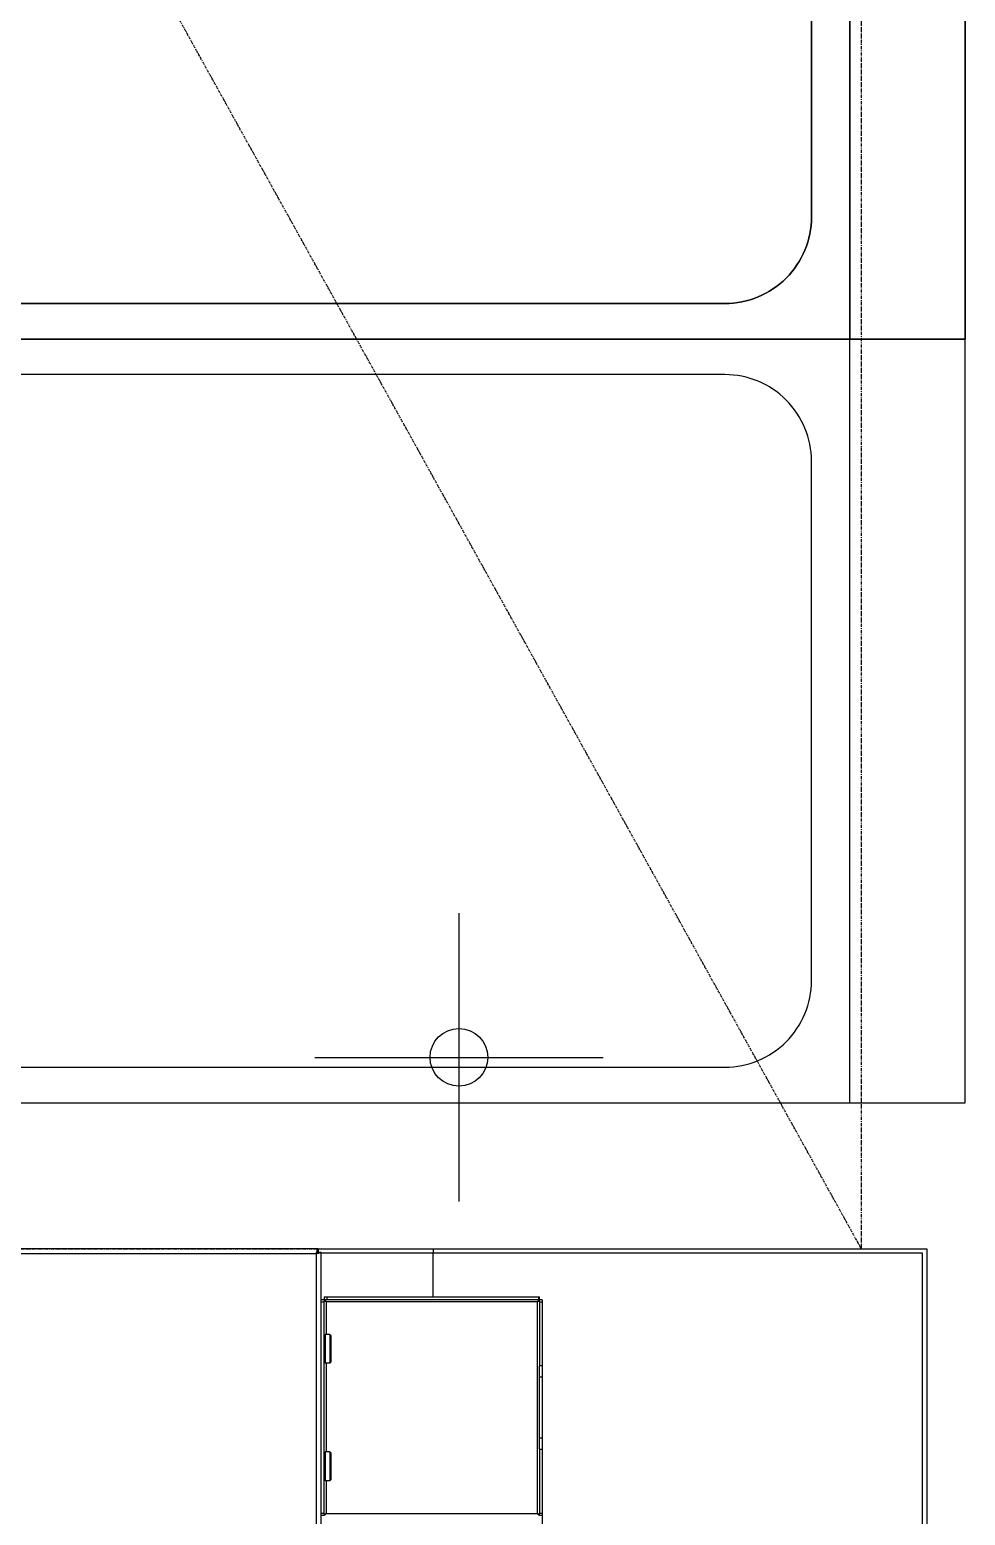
# Model space of a CAD drawing. Header units: inches. Extents: x 0 to 24647, y -6 to 17516.
# Drawn here: x 3824 to 4310, y 7692 to 8464 of the extents above; entities that cross this region are included whole.
import ezdxf

# ---------------------------------------------------------------- set-up
doc = ezdxf.new("R2010")
doc.units = ezdxf.units.IN
doc.header["$MEASUREMENT"] = 0
doc.linetypes.add('STRICHPUNKT', pattern=[1, 0.5, -0.25, 0, -0.25])
for name, color, linetype in [('200', 7, 'Continuous'), ('260G', 2, 'Continuous'), ('410AB', 90, 'Continuous'), ('610', 4, 'STRICHPUNKT')]:
    doc.layers.add(name, color=color, linetype=linetype)

# ---------------------------------------------------------------- blocks, each defined once
blk = doc.blocks.new('A$C285064C4')
at = {"layer": '410AB'}
for p, q in [((75, 0, 10027229803.1), (75, 150, 10027229803.1)), ((0, 75, 10027229803.1), (150, 75, 10027229803.1))]:
    blk.add_line(p, q, dxfattribs=at)
blk.add_circle((75, 75, 10027229803.1), 15, dxfattribs=at)
blk = doc.blocks.new('A$C274762ED')
at = {"layer": '260G'}
for p, q in [((397.01, 60.01), (0.01, 60)), ((794.01, 60.02), (397.01, 60.01)), ((1191.01, 60.02), (794.01, 60.02))]:
    blk.add_line(p, q, dxfattribs=at)
for points in [[(0.02, 0), (0, 800), (397, 800.01), (397.02, 0.01)], [(397.02, 0.01), (397, 800.01), (794, 800.02), (794.02, 0.02)], [(794.02, 0.02), (794, 800.02), (1191, 800.02), (1191.02, 0.02)]]:
    blk.add_lwpolyline(points, close=True, dxfattribs=at)
for points in [[(63.5, 680), (333.5, 680.01, -0.414214), (378.5, 635.01), (378.51, 125.01, -0.414214), (333.51, 80.01), (63.51, 80, -0.414214), (18.51, 125), (18.5, 635, -0.414214)], [(460.5, 680.01), (730.5, 680.01, -0.414214), (775.5, 635.02), (775.51, 125.02, -0.414214), (730.51, 80.01), (460.51, 80.01, -0.414214), (415.51, 125.01), (415.5, 635.01, -0.414214)], [(857.5, 680.02), (1127.5, 680.02, -0.414214), (1172.5, 635.02), (1172.51, 125.02, -0.414214), (1127.51, 80.02), (857.51, 80.02, -0.414214), (812.51, 125.02), (812.5, 635.02, -0.414214)]]:
    blk.add_lwpolyline(points, format="xyb", close=True, dxfattribs=at)
blk = doc.blocks.new('A$C273549D7')
at = {"layer": '610'}
blk.add_line((-397, 324.74), (1343, 1290.75), dxfattribs=at)
blk.add_lwpolyline([(1343, 1290.75), (-397, 1290.74), (-397, 324.74), (1343, 324.75)], close=True, dxfattribs=at)
at = {"xscale": -1, "rotation": 1.51079e-11}
blk.add_blockref('A$C274762ED', (870.02, 270.74), dxfattribs=at)
blk.add_blockref('A$C274762ED', (75.98, 270.74))
at = {"extrusion": (0, 0, -1), "xscale": -1, "zscale": -1, "rotation": 180}
blk.add_blockref('A$C285064C4', (222.4, 609.14, 10027229803.1), dxfattribs=at)
blk = doc.blocks.new('A$C51405594')
at = {"layer": '200'}
for p, q in [((937.5, 317.45), (937.5, 997.45)), ((940, 316.55), (940, 999.95)), ((2.5, 317.45), (937.5, 317.45)), ((937.58, 317.31), (937.74, 317.31)), ((938.4, 316.45), (938.4, 316.81)), ((1.6, 314.95), (938.4, 314.95)), ((801.55, 314.95), (801.55, 313.45)), ((802.55, 313.45), (801.55, 313.45)), ((819.5, 312.45), (802.54, 312.45)), ((802.54, 312.45), (802.54, 202.45)), ((802.55, 313.45), (802.55, 314.95)), ((802.55, 313.45), (912.53, 313.45)), ((834.5, 312.95), (819.5, 312.95)), ((819.5, 310.45), (819.5, 312.95)), ((834.5, 310.45), (819.5, 310.45)), ((820, 309.95), (819.5, 310.45)), ((834, 309.95), (820, 309.95)), ((823.5, 312.95), (823.5, 313.45)), ((830.5, 312.95), (830.5, 313.45)), ((834, 309.95), (834.5, 310.45)), ((834.5, 310.45), (834.5, 312.95)), ((880.58, 312.45), (834.5, 312.45)), ((895.58, 312.95), (880.58, 312.95)), ((880.58, 310.45), (880.58, 312.95)), ((895.58, 310.45), (880.58, 310.45)), ((881.08, 309.95), (880.58, 310.45)), ((895.08, 309.95), (881.08, 309.95)), ((884.58, 312.95), (884.58, 313.45)), ((891.58, 312.95), (891.58, 313.45)), ((895.08, 309.95), (895.58, 310.45)), ((895.58, 310.45), (895.58, 312.95)), ((912.54, 312.45), (895.58, 312.45)), ((912.53, 314.95), (912.53, 313.45)), ((913.53, 313.45), (912.53, 313.45)), ((912.54, 202.45), (912.54, 312.45)), ((913.53, 313.45), (913.53, 314.95)), ((915.04, 313.44), (913.54, 313.44)), ((913.54, 311.87), (913.54, 313.44)), ((913.54, 311.87), (915.04, 311.87)), ((913.54, 201.89), (913.54, 311.87)), ((915.04, 313.44), (915.04, 311.87)), ((915.04, 311.87), (915.04, 201.89)), ((937.75, 256.75), (937.75, 314.95)), ((940, 316.55), (940, 256.75)), ((915.04, 256.75), (937.75, 256.75)), ((915.04, 256.75), (937.75, 256.75)), ((940, 256.75), (937.75, 256.75)), ((937.75, 2.25), (937.75, 256.75)), ((940, 256.75), (937.75, 256.75)), ((940, 256.75), (940, 0)), ((801.55, 201.45), (802.55, 201.45)), ((801.55, 201.45), (801.55, 199.95)), ((802.54, 202.45), (912.54, 202.45)), ((802.55, 199.95), (802.55, 201.45)), ((835.86, 201.45), (802.55, 201.45)), ((835.86, 201.45), (835.86, 199.95)), ((835.86, 201.45), (841.64, 201.45)), ((841.64, 199.95), (841.64, 201.45)), ((841.64, 201.45), (873.44, 201.45)), ((873.44, 201.45), (879.23, 201.45)), ((873.44, 201.45), (873.44, 199.95)), ((879.23, 199.95), (879.23, 201.45)), ((912.53, 201.45), (879.23, 201.45)), ((912.53, 201.45), (913.53, 201.45)), ((912.53, 201.45), (912.53, 199.95)), ((913.53, 199.95), (913.53, 201.45)), ((913.54, 201.46), (913.54, 201.89)), ((915.04, 201.89), (913.54, 201.89)), ((913.54, 201.46), (915.04, 201.46)), ((915.04, 201.89), (915.04, 201.46)), ((801.55, 200), (494.57, 200)), ((802.55, 199.95), (801.55, 199.95)), ((835.86, 199.95), (802.55, 199.95)), ((841.64, 199.95), (835.86, 199.95)), ((873.44, 199.95), (841.64, 199.95)), ((879.23, 199.95), (873.44, 199.95)), ((912.53, 199.95), (879.23, 199.95)), ((913.53, 199.95), (912.53, 199.95)), ((940, 0), (0, 0)), ((2.25, 2.25), (937.75, 2.25))]:
    blk.add_line(p, q, dxfattribs=at)
for points, knots in [([(938.5, 316.55), (938.5, 316.63), (938.47, 316.72), (938.34, 316.89), (938.24, 316.98), (938.04, 317.13), (937.94, 317.19), (937.72, 317.32), (937.61, 317.38), (937.5, 317.45)], [0, 0, 0, 0, 0.0519615, 0.0519615, 0.1039035, 0.1039035, 0.1427772, 0.1427772, 0.1816509, 0.1816509, 0.1816509, 0.1816509]), ([(937.5, 317.45), (937.83, 317.37), (938.17, 317.3), (938.78, 317.14), (939.06, 317.07), (939.53, 316.91), (939.71, 316.84), (939.94, 316.69), (940, 316.62), (940, 316.55)], [0, 0, 0, 0, 0.1028579, 0.1028579, 0.2056657, 0.2056657, 0.3084733, 0.3084733, 0.4041739, 0.4041739, 0.4041739, 0.4041739]), ([(937.5, 317.45), (937.59, 317.3), (937.67, 317.15), (937.84, 316.88), (937.93, 316.76), (938.08, 316.6), (938.14, 316.54), (938.27, 316.47), (938.34, 316.45), (938.4, 316.45)], [0, 0, 0, 0, 0.0519615, 0.0519615, 0.1039035, 0.1039035, 0.1427772, 0.1427772, 0.1816509, 0.1816509, 0.1816509, 0.1816509]), ([(938.4, 314.95), (938.32, 314.95), (938.25, 315.02), (938.09, 315.28), (938.02, 315.47), (937.87, 315.94), (937.79, 316.23), (937.64, 316.83), (937.57, 317.14), (937.5, 317.45)], [0, 0, 0, 0, 0.1028579, 0.1028579, 0.2056657, 0.2056657, 0.3084733, 0.3084733, 0.4041739, 0.4041739, 0.4041739, 0.4041739]), ([(802.54, 312.45), (802.39, 312.55), (802.23, 312.64), (801.96, 312.84), (801.84, 312.93), (801.68, 313.1), (801.63, 313.17), (801.56, 313.3), (801.54, 313.37), (801.54, 313.44)], [0, 0, 0, 0, 0.0546692, 0.0546692, 0.1093187, 0.1093187, 0.1478201, 0.1478201, 0.1863216, 0.1863216, 0.1863216, 0.1863216]), ([(801.55, 313.45), (801.65, 313.45), (801.74, 313.41), (801.94, 313.28), (802.03, 313.18), (802.2, 312.97), (802.27, 312.87), (802.4, 312.66), (802.47, 312.56), (802.54, 312.45)], [0, 0, 0, 0, 0.0546692, 0.0546692, 0.1093187, 0.1093187, 0.1478201, 0.1478201, 0.1863216, 0.1863216, 0.1863216, 0.1863216]), ([(912.54, 312.45), (912.64, 312.6), (912.73, 312.75), (912.93, 313.03), (913.02, 313.15), (913.19, 313.31), (913.26, 313.36), (913.39, 313.43), (913.46, 313.45), (913.53, 313.45)], [0, 0, 0, 0, 0.0546692, 0.0546692, 0.1093187, 0.1093187, 0.1478201, 0.1478201, 0.1863216, 0.1863216, 0.1863216, 0.1863216]), ([(913.54, 313.44), (913.54, 313.34), (913.5, 313.25), (913.37, 313.05), (913.27, 312.96), (913.06, 312.79), (912.96, 312.72), (912.76, 312.58), (912.65, 312.52), (912.54, 312.45)], [0, 0, 0, 0, 0.0546692, 0.0546692, 0.1093187, 0.1093187, 0.1478201, 0.1478201, 0.1863216, 0.1863216, 0.1863216, 0.1863216]), ([(938.4, 316.45), (938.4, 316.36), (938.4, 315.86), (938.4, 315.36), (938.4, 314.95)], [0.05, 0.05, 0.05, 0.05, 0.077324, 0.2, 0.2, 0.2, 0.2]), ([(940, 316.55), (939.59, 316.55), (939.09, 316.55), (938.59, 316.55), (938.5, 316.55)], [-0.2, -0.2, -0.2, -0.2, -0.077324, -0.05, -0.05, -0.05, -0.05]), ([(801.54, 201.46), (801.54, 201.56), (801.58, 201.65), (801.71, 201.85), (801.81, 201.94), (802.02, 202.11), (802.12, 202.18), (802.32, 202.31), (802.43, 202.38), (802.54, 202.45)], [0, 0, 0, 0, 0.0546692, 0.0546692, 0.1093187, 0.1093187, 0.1478201, 0.1478201, 0.1863216, 0.1863216, 0.1863216, 0.1863216]), ([(802.54, 202.45), (802.44, 202.29), (802.35, 202.14), (802.15, 201.87), (802.06, 201.75), (801.89, 201.59), (801.82, 201.54), (801.69, 201.47), (801.62, 201.45), (801.55, 201.45)], [0, 0, 0, 0, 0.0546692, 0.0546692, 0.1093187, 0.1093187, 0.1478201, 0.1478201, 0.1863216, 0.1863216, 0.1863216, 0.1863216]), ([(912.54, 202.45), (912.69, 202.35), (912.85, 202.26), (913.12, 202.06), (913.24, 201.97), (913.4, 201.8), (913.45, 201.73), (913.52, 201.59), (913.54, 201.53), (913.54, 201.46)], [0, 0, 0, 0, 0.0546692, 0.0546692, 0.1093187, 0.1093187, 0.1478201, 0.1478201, 0.1863216, 0.1863216, 0.1863216, 0.1863216]), ([(913.53, 201.45), (913.43, 201.45), (913.34, 201.48), (913.14, 201.62), (913.05, 201.72), (912.88, 201.93), (912.81, 202.03), (912.68, 202.23), (912.61, 202.34), (912.54, 202.45)], [0, 0, 0, 0, 0.0546692, 0.0546692, 0.1093187, 0.1093187, 0.1478201, 0.1478201, 0.1863216, 0.1863216, 0.1863216, 0.1863216])]:
    blk.add_open_spline(points, degree=3, knots=knots, dxfattribs=at)

msp = doc.modelspace()

# ---------------------------------------------------------------- block references
at = {"layer": '200', "rotation": 90.00000000000003}
for name, p in [('A$C273549D7', (4580.95, 8227.5)), ('A$C51405594', (4290.15, 6890.5))]:
    msp.add_blockref(name, p, dxfattribs=at)

doc.saveas('drawing.dxf')
